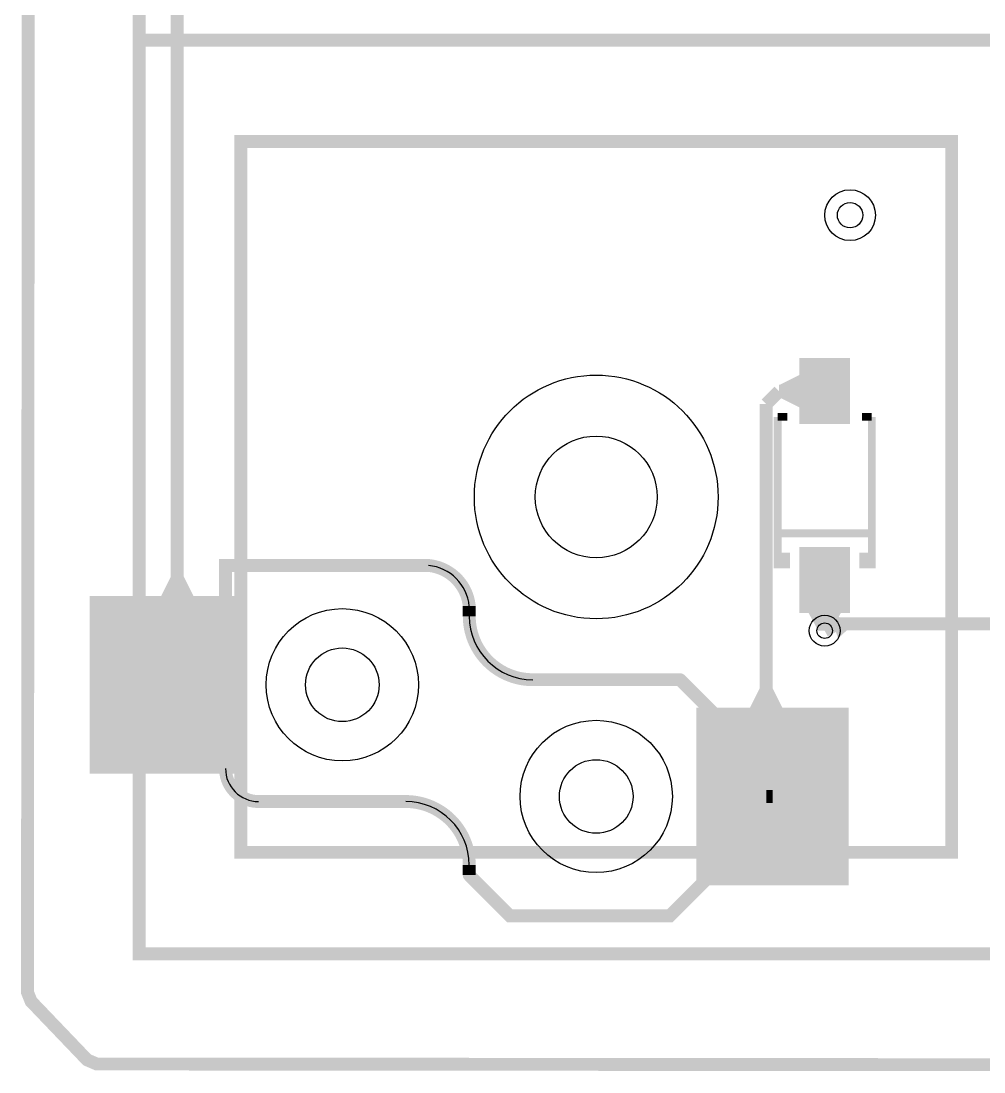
# Model space of a CAD drawing. Header units: millimetres. Extents: x -992 to -826, y 770 to 901.
# Drawn here: x -992.41 to -973.45, y 770.19 to 790.89 of the extents above; entities that cross this region are included whole.
import ezdxf

# ---------------------------------------------------------------- set-up
doc = ezdxf.new("R2010")
doc.units = ezdxf.units.MM
for name, color, linetype, true_color in [('BoardOutLine', 7, 'Continuous', 0xff00ff), ('BottomLayer', 7, 'Continuous', 0x0000ff), ('BottomPasteMaskLayer', 7, 'Continuous', 0x800000), ('BottomSilkLayer', 7, 'Continuous', 0x66cc33), ('BottomSolderMaskLayer', 7, 'Continuous', 0xaa00ff), ('Document', 7, 'Continuous', 0xffffff), ('Hole', 7, 'Continuous', 0x222222), ('Multi-Layer', 7, 'Continuous', 0xc0c0c0), ('TopLayer', 7, 'Continuous', 0xff0000), ('TopSilkLayer', 7, 'Continuous', 0xffcc00)]:
    doc.layers.add(name, color=color, linetype=linetype, true_color=true_color)

msp = doc.modelspace()

# ---------------------------------------------------------------- hatches: boundary and pattern name
at = {"layer": 'BottomLayer'}
for points in [[(-976.0819405638813, 782.9515621031244), (-976.0819405638813, 784.2515621031243), (-977.0819405638813, 784.2515621031243), (-977.0819405638813, 782.9515621031244)], [(-977.0819431038863, 783.9189738379478), (-977.0819431038863, 783.2839725679453), (-977.4629438658878, 783.4744729489461), (-977.4629438658878, 783.7284734569471)], [(-976.0819405638813, 779.2325628651258), (-976.0819405638813, 780.5325628651259), (-977.0819405638813, 780.5325628651259), (-977.0819405638813, 779.2325628651258)], [(-989.0144780289562, 779.5676174752351), (-989.6494792989587, 779.5676174752351), (-989.4589789179579, 779.9486182372366), (-989.2049784099569, 779.9486182372366)], [(-991.0569723139447, 776.06761493523), (-988.0569723139447, 776.06761493523), (-988.0569723139447, 779.56761493523), (-991.0569723139447, 779.56761493523)], [(-976.8994411988825, 779.232567945136), (-976.2644399288799, 779.232567945136), (-976.4549403098807, 778.8826517653036), (-976.7089408178817, 778.8826517653036)], [(-976.3533274066549, 779.0842722885448), (-976.8105283210567, 779.0842443484888), (-976.7089408178817, 779.2976098552199), (-976.4549403098807, 779.2976276352554)], [(-977.4163576327154, 777.3674701549405), (-978.0513589027179, 777.3674701549405), (-977.8608585217171, 777.748470916942), (-977.6068580137162, 777.748470916942)], [(-979.1069596139193, 773.8674625349252), (-976.1069596139193, 773.8674625349252), (-976.1069596139193, 777.3674625349253), (-979.1069596139193, 777.3674625349253)]]:
    msp.add_hatch(color=256, dxfattribs=at).paths.add_polyline_path(points)
at = {"layer": 'BottomPasteMaskLayer'}
for points in [[(-976.0819405638813, 782.9515621031244), (-976.0819405638813, 784.2515621031243), (-977.0819405638813, 784.2515621031243), (-977.0819405638813, 782.9515621031244)], [(-976.0819405638813, 779.2325628651258), (-976.0819405638813, 780.5325628651259), (-977.0819405638813, 780.5325628651259), (-977.0819405638813, 779.2325628651258)], [(-991.0569723139447, 776.06761493523), (-988.0569723139447, 776.06761493523), (-988.0569723139447, 779.56761493523), (-991.0569723139447, 779.56761493523)], [(-979.1069596139193, 773.8674625349252), (-976.1069596139193, 773.8674625349252), (-976.1069596139193, 777.3674625349253), (-979.1069596139193, 777.3674625349253)]]:
    msp.add_hatch(color=256, dxfattribs=at).paths.add_polyline_path(points)
at = {"layer": 'BottomSilkLayer'}
for points in [[(-977.5844678689358, 780.41761493523), (-977.2644780289562, 780.41761493523), (-977.2644780289562, 780.1128143256288), (-977.5844678689358, 780.1128143256288)], [(-975.5796418592838, 780.41761493523), (-975.8996316992635, 780.41761493523), (-975.8996316992635, 780.1128143256288), (-975.5796418592838, 780.1128143256288)]]:
    msp.add_hatch(color=256, dxfattribs=at).paths.add_polyline_path(points)
at = {"layer": 'BottomSolderMaskLayer'}
for points in [[(-976.0819405638813, 782.9515621031244), (-976.0819405638813, 784.2515621031243), (-977.0819405638813, 784.2515621031243), (-977.0819405638813, 782.9515621031244)], [(-976.0819405638813, 779.2325628651258), (-976.0819405638813, 780.5325628651259), (-977.0819405638813, 780.5325628651259), (-977.0819405638813, 779.2325628651258)], [(-991.0569723139447, 776.06761493523), (-988.0569723139447, 776.06761493523), (-988.0569723139447, 779.56761493523), (-991.0569723139447, 779.56761493523)], [(-979.1069596139193, 773.8674625349252), (-976.1069596139193, 773.8674625349252), (-976.1069596139193, 777.3674625349253), (-979.1069596139193, 777.3674625349253)]]:
    msp.add_hatch(color=256, dxfattribs=at).paths.add_polyline_path(points)
at = {"layer": 'Document'}
for points in [[(-976.4860172720347, 783.7526162052326), (-976.6780416560835, 783.7526162052326), (-976.6780416560835, 782.9846202692406), (-976.4860172720347, 782.9846202692406)], [(-976.9660528321058, 783.4646558293118), (-976.9660528321058, 783.2726314452631), (-976.1980568961139, 783.2726314452631), (-976.1980568961139, 783.4646558293118)], [(-988.2549657099315, 776.1675412750827), (-988.2549657099315, 780.0405410210822), (-984.3819659639321, 780.0405410210822), (-984.3653891043664, 780.0416275258607), (-984.3490958794639, 780.0448684497983), (-984.3333650708199, 780.0502083397879), (-984.3184658369318, 780.0575558288311), (-984.3046531078222, 780.0667851993535), (-984.2921632231158, 780.0777385342665), (-984.2812098882029, 780.0902284189729), (-984.2719805176805, 780.1040411480824), (-984.2646330286373, 780.1189403819706), (-984.2592931386476, 780.1346711906145), (-984.25605221471, 780.150964415517), (-984.2549657099315, 780.1675412750826), (-984.25605221471, 780.1841181346483), (-984.2592931386476, 780.2004113595508), (-984.2646330286373, 780.2161421681949), (-984.2719805176805, 780.231041402083), (-984.2812098882029, 780.2448541311925), (-984.2921632231158, 780.2573440158989), (-984.3046531078222, 780.2682973508118), (-984.3184658369318, 780.2775267213342), (-984.3333650708199, 780.2848742103774), (-984.3490958794639, 780.290214100367), (-984.3653891043664, 780.2934550243046), (-984.3819659639321, 780.2945415290832), (-988.3819659639321, 780.2945415290832), (-988.3985428234977, 780.2934550243046), (-988.4148360484003, 780.290214100367), (-988.4305668570441, 780.2848742103774), (-988.4454660909323, 780.2775267213342), (-988.4592788200418, 780.2682973508118), (-988.4717687047482, 780.2573440158989), (-988.4827220396612, 780.2448541311925), (-988.4919514101836, 780.231041402083), (-988.4992988992268, 780.2161421681949), (-988.5046387892164, 780.2004113595508), (-988.507879713154, 780.1841181346483), (-988.5089662179325, 780.1675412750826), (-988.5089662179325, 776.1675412750827), (-988.507879713154, 776.150964415517), (-988.5046387892164, 776.1346711906145), (-988.4992988992268, 776.1189403819706), (-988.4919514101836, 776.1040411480824), (-988.4827220396612, 776.0902284189729), (-988.4717687047482, 776.0777385342665), (-988.4592788200418, 776.0667851993535), (-988.4454660909323, 776.0575558288311), (-988.4305668570441, 776.0502083397879), (-988.4148360484003, 776.0448684497983), (-988.3985428234977, 776.0416275258607), (-988.3819659639321, 776.0405410210822), (-988.3653891043664, 776.0416275258607), (-988.3490958794639, 776.0448684497983), (-988.3333650708199, 776.0502083397879), (-988.3184658369318, 776.0575558288311), (-988.3046531078222, 776.0667851993535), (-988.2921632231158, 776.0777385342665), (-988.2812098882029, 776.0902284189729), (-988.2719805176805, 776.1040411480824), (-988.2646330286373, 776.1189403819706), (-988.2592931386476, 776.1346711906145), (-988.25605221471, 776.150964415517), (-988.2549657099315, 776.1675412750827)], [(-984.3945897891797, 780.0409728219458), (-984.3544522550987, 780.0359171952282), (-984.3146378878038, 780.0287480139284), (-984.2752579029084, 780.0194853041063), (-984.2364223026425, 780.0081549397873), (-984.1982395685772, 779.9947885706878), (-984.1608163585972, 779.9794235338052), (-984.1242572089678, 779.9621027491235), (-984.0886642423282, 779.9428745997222), (-984.0541368824263, 779.9217927966254), (-984.0207715763937, 779.8989162287673), (-983.9886615253345, 779.8743087984956), (-983.9578964239811, 779.8480392430687), (-983.928562210146, 779.8201809426488), (-983.9007408246665, 779.7908117153247), (-983.8745099825151, 779.760013599739), (-983.8499429557139, 779.7278726259242), (-983.8271083686603, 779.6944785749914), (-983.8060700064347, 779.6599247283391), (-983.7868866366256, 779.6243076070857), (-983.7696118451718, 779.5877267024518), (-983.7542938866774, 779.5502841978458), (-983.7409755496199, 779.5120846834296), (-983.7296940368262, 779.4732348639616), (-983.7204808615531, 779.433843260732), (-983.7133617594586, 779.394019908425), (-983.7083566167133, 779.3538760477522), (-983.7059386636572, 779.3380141560051), (-983.7015400293785, 779.3225837275191), (-983.6952309232357, 779.3078310570336), (-983.6871120488256, 779.2939916211674), (-983.677312996591, 779.2812863198297), (-983.6659901753455, 779.2699179502976), (-983.6533243157351, 779.2600679702414), (-983.6395175854824, 779.2518936013661), (-983.6247903624619, 779.2455253198959), (-983.6093777171096, 779.2410647739625), (-983.5935256603171, 779.2385831611348), (-983.5774872166974, 779.2381200919905), (-983.5615183859001, 779.2396829578663), (-983.5458740564412, 779.2432468128807), (-983.5308039372677, 779.2487547721101), (-983.5165485719959, 779.2561189195657), (-983.5033354994448, 779.2652217114746), (-983.491375621746, 779.2759178524707), (-983.4808598380025, 779.2880366147441), (-983.471955997229, 779.3013845631355), (-983.4648062192081, 779.3157486426754), (-983.4595246260275, 779.3308995792885), (-983.4561955205058, 779.3465955393804), (-983.4548720405827, 779.3625859898953), (-983.4555753111507, 779.3786156972316), (-983.461187616341, 779.4249738921822), (-983.4689169883989, 779.4710264384333), (-983.4787472092016, 779.5166767064238), (-983.49065765253, 779.5618289106707), (-983.5046233273464, 779.6063883107513), (-983.5206149302323, 779.6502614100921), (-983.5385989068744, 779.6933561521469), (-983.5585375224691, 779.7355821135545), (-983.5803889409004, 779.7768506938689), (-983.6041073125214, 779.8170753014653), (-983.6296428703585, 779.8561715352298), (-983.6569420345351, 779.8940573616546), (-983.6859475246947, 779.9306532869638), (-983.7165984801896, 779.9658825239109), (-983.7488305877814, 779.9996711528978), (-983.7825762165861, 780.0319482770759), (-983.8177645599799, 780.0626461711051), (-983.8543217841693, 780.0917004232585), (-983.8921711831124, 780.1190500705738), (-983.9312333394673, 780.1446377267685), (-983.9714262912286, 780.1684097026507), (-984.0126657037044, 780.1903161187719), (-984.0548650464711, 780.2103110100867), (-984.0979357749352, 780.2283524223985), (-984.1417875161218, 780.2444025003899), (-984.1863282582996, 780.2584275670523), (-984.2314645440435, 780.2703981943484), (-984.2771016663321, 780.2802892649602), (-984.3231438672655, 780.2880800249899), (-984.3694945389892, 780.2937541275085), (-984.3860991764504, 780.2943106319202), (-984.4026343973361, 780.2926950352381), (-984.4188172794272, 780.2889349807698), (-984.434370929119, 780.2830948040909), (-984.4490292191482, 780.2752744322454), (-984.4625413421033, 780.2656076739665), (-984.4746761018101, 780.2542599301714), (-984.4852258691617, 780.2414253639066), (-984.4940101347102, 780.2273235781631), (-984.5008785972339, 780.2121958584097), (-984.5057137354322, 780.1963010441301), (-984.5084328187488, 780.1799111000089), (-984.5089893229132, 780.1633064625394), (-984.5073737259847, 780.1467712416778), (-984.5036136712753, 780.1305883596427), (-984.4977734943645, 780.1150347100379), (-984.4899531223007, 780.1003764201253), (-984.4802863638204, 780.0868642973142), (-984.4689386198445, 780.0747295377764), (-984.4561040534225, 780.0641797706162), (-984.4420022675481, 780.0553955052778), (-984.4268745476923, 780.0485270429797), (-984.4109797333407, 780.043691905018), (-984.394589789179, 780.0409728219457)], [(-976.4550546101093, 779.6856108712219), (-976.647078994158, 779.6856108712219), (-976.647078994158, 780.4536068072138), (-976.4550546101093, 780.4536068072138)], [(-983.7090678181357, 779.3673888747779), (-983.7090678181357, 779.1672872745746), (-983.7079813133572, 779.150710415009), (-983.7047403894196, 779.1344171901065), (-983.69940049943, 779.1186863814626), (-983.6920530103868, 779.1037871475744), (-983.6828236398644, 779.0899744184649), (-983.6718703049514, 779.0774845337585), (-983.659380420245, 779.0665311988455), (-983.6455676911355, 779.0573018283231), (-983.6306684572473, 779.0499543392799), (-983.6149376486035, 779.0446144492903), (-983.5986444237009, 779.0413735253527), (-983.5820675641353, 779.0402870205742), (-983.5654907045696, 779.0413735253527), (-983.5491974796671, 779.0446144492903), (-983.5334666710231, 779.0499543392799), (-983.518567437135, 779.0573018283231), (-983.5047547080254, 779.0665311988455), (-983.492264823319, 779.0774845337585), (-983.481311488406, 779.0899744184649), (-983.4720821178837, 779.1037871475744), (-983.4647346288405, 779.1186863814626), (-983.4593947388508, 779.1344171901065), (-983.4561538149133, 779.150710415009), (-983.4550673101347, 779.1672872745746), (-983.4550673101347, 779.3673888747779), (-983.4561538149133, 779.3839657343435), (-983.4593947388508, 779.4002589592461), (-983.4647346288405, 779.4159897678901), (-983.4720821178837, 779.4308890017782), (-983.481311488406, 779.4447017308877), (-983.492264823319, 779.4571916155941), (-983.5047547080254, 779.468144950507), (-983.518567437135, 779.4773743210294), (-983.5334666710231, 779.4847218100726), (-983.5491974796671, 779.4900617000623), (-983.5654907045696, 779.4933026239999), (-983.5820675641353, 779.4943891287784), (-983.5986444237009, 779.4933026239999), (-983.6149376486035, 779.4900617000623), (-983.6306684572473, 779.4847218100726), (-983.6455676911355, 779.4773743210294), (-983.659380420245, 779.468144950507), (-983.6718703049514, 779.4571916155941), (-983.6828236398644, 779.4447017308877), (-983.6920530103868, 779.4308890017782), (-983.69940049943, 779.4159897678901), (-983.7047403894196, 779.4002589592461), (-983.7079813133572, 779.3839657343435), (-983.7090678181357, 779.3673888747779)], [(-983.4545593091187, 779.1676174752357), (-983.4534872121387, 779.1186349505963), (-983.4502796092704, 779.0697458066497), (-983.4449426060165, 779.0210431013013), (-983.437486361081, 778.9726195375803), (-983.4279250670327, 778.9245672871843), (-983.4162769232901, 778.8769778150362), (-983.40256410148, 778.8299417051844), (-983.3868127032353, 778.7835484883815), (-983.3690527105108, 778.7378864716673), (-983.3493179285156, 778.6930425702805), (-983.3276459213655, 778.6491021422207), (-983.3040779405825, 778.6061488257736), (-983.278658846574, 778.5642643803103), (-983.251437023244, 778.5235285306619), (-983.2224642858963, 778.4840188153684), (-983.1917957826076, 778.4458104390875), (-983.1594898892552, 778.4089761294471), (-983.1256080984019, 778.3735859986114), (-983.0902149022486, 778.3397074098268), (-983.0533776698761, 778.3074048491987), (-983.0151665190122, 778.2767398029468), (-982.9756541825656, 778.247770640368), (-982.9349158701834, 778.2205525027343), (-982.8930291250933, 778.1951371983344), (-982.8500736765039, 778.1715731038585), (-982.8061312878443, 778.149905072317), (-982.7612856011324, 778.1301743476644), (-982.7156219777657, 778.1124184862936), (-982.6692273360416, 778.0966712855497), (-982.6221899857117, 778.0829627193982), (-982.5745994598899, 778.0713188813712), (-982.5265463446306, 778.0617619348999), (-982.4781221065023, 778.0543100711275), (-982.4294189184866, 778.0489774742834), (-982.3805294845316, 778.0457742946843), (-982.3315468630939, 778.0447066294134), (-982.3149700035282, 778.0436201246348), (-982.2986767786257, 778.0403792006973), (-982.2829459699817, 778.0350393107077), (-982.2680467360935, 778.0276918216645), (-982.254234006984, 778.0184624511421), (-982.2417441222776, 778.007509116229), (-982.2307907873646, 777.9950192315227), (-982.2215614168423, 777.9812065024132), (-982.214213927799, 777.966307268525), (-982.2088740378094, 777.9505764598811), (-982.2056331138718, 777.9342832349786), (-982.2045466090933, 777.9177063754129), (-982.2056331138718, 777.9011295158473), (-982.2088740378094, 777.8848362909447), (-982.214213927799, 777.8691054823007), (-982.2215614168423, 777.8542062484127), (-982.2307907873646, 777.8403935193031), (-982.2417441222776, 777.8279036345967), (-982.254234006984, 777.8169502996838), (-982.2680467360935, 777.8077209291614), (-982.2829459699817, 777.800373440118), (-982.2986767786257, 777.7950335501286), (-982.3149700035282, 777.791792626191), (-982.3315468630939, 777.7907061214124), (-982.3856058913746, 777.7917666817955), (-982.439581607633, 777.7949487222355), (-982.4933907891357, 777.8002473364872), (-982.5469504699215, 777.8076543548553), (-982.6001780687232, 777.8171583567907), (-982.652991516296, 777.8287446884993), (-982.705309381956, 777.8423954855366), (-982.7570509991352, 777.8580897003515), (-982.8081365897572, 777.8758031347388), (-982.858487387243, 777.8955084771492), (-982.908025757959, 777.9171753448), (-982.9566753209151, 777.9407703305206), (-983.0043610655345, 777.9662570542621), (-983.0510094673084, 777.9935962191893), (-983.0965486011606, 778.0227456722711), (-983.1409082523451, 778.0536604692746), (-983.1840200247073, 778.0862929440624), (-983.2258174461409, 778.1205927820865), (-983.2662360710784, 778.1565070979666), (-983.3052135798567, 778.1939805170316), (-983.3426898748049, 778.232955260699), (-983.3786071729064, 778.2733712355613), (-983.4129100948918, 778.3151661260414), (-983.4455457506257, 778.3582754904742), (-983.4764638206558, 778.402632860466), (-983.505616633798, 778.4481698433797), (-983.5329592406387, 778.4948162277855), (-983.5584494828398, 778.5425000917177), (-983.5820480581414, 778.5911479135674), (-983.6037185809596, 778.640684685442), (-983.6234276384884, 778.6910340288172), (-983.6411448422167, 778.7421183123007), (-983.6568428747836, 778.7938587713295), (-983.6704975320973, 778.8461756296127), (-983.682087760655, 778.8989882221354), (-983.6915956900034, 778.9522151195321), (-983.6990066602932, 779.0057742536396), (-983.7043092448821, 779.0595830440335), (-983.7074952679529, 779.1135585253558), (-983.7085598171197, 779.1676174752351), (-983.7074733123412, 779.1841943348007), (-983.7042323884036, 779.2004875597033), (-983.698892498414, 779.2162183683472), (-983.6915450093708, 779.2311176022354), (-983.6823156388484, 779.2449303313449), (-983.6713623039354, 779.2574202160513), (-983.658872419229, 779.2683735509643), (-983.6450596901195, 779.2776029214866), (-983.6301604562314, 779.2849504105299), (-983.6144296475875, 779.2902903005195), (-983.5981364226849, 779.2935312244571), (-983.5815595631192, 779.2946177292356), (-983.5649827035536, 779.2935312244571), (-983.548689478651, 779.2902903005195), (-983.5329586700071, 779.2849504105299), (-983.518059436119, 779.2776029214866), (-983.5042467070094, 779.2683735509643), (-983.491756822303, 779.2574202160513), (-983.4808034873901, 779.2449303313449), (-983.4715741168677, 779.2311176022354), (-983.4642266278245, 779.2162183683472), (-983.4588867378349, 779.2004875597033), (-983.4556458138973, 779.1841943348007), (-983.4545593091187, 779.1676174752351)], [(-983.6717805435612, 773.9777520955043), (-982.8717805435612, 773.1777520955043), (-982.8592882978812, 773.1667997034035), (-982.8454732670565, 773.1575717015521), (-982.8305718629248, 773.1502260055496), (-982.8148390880539, 773.1448883197478), (-982.7985441719711, 773.1416499861149), (-982.7819659639321, 773.140566421133), (-979.6319532639067, 773.140566421133), (-979.6153750558675, 773.1416499861149), (-979.5990801397849, 773.1448883197478), (-979.583347364914, 773.1502260055496), (-979.5684459607821, 773.1575717015521), (-979.5546309299574, 773.1667997034035), (-979.5421386842775, 773.1777520955043), (-978.6921513843029, 774.0277393954789), (-978.6811989922021, 774.0402316411589), (-978.6719709903506, 774.0540466719837), (-978.6646252943482, 774.0689480761155), (-978.6592876085463, 774.0846808509864), (-978.6560492749135, 774.100975767069), (-978.6549657099315, 774.1175539751081), (-978.6549657099315, 777.2675666751335), (-978.6560492749135, 777.2841448831725), (-978.6592876085463, 777.3004397992553), (-978.6646252943482, 777.3161725741262), (-978.6719709903506, 777.3310739782579), (-978.681198992202, 777.3448890090826), (-978.6921513843029, 777.3573812547627), (-979.3421386842774, 778.0073685547372), (-979.3546309299575, 778.0183209468381), (-979.3684459607822, 778.0275489486895), (-979.3833473649139, 778.034894644692), (-979.3990801397848, 778.0402323304938), (-979.4153750558675, 778.0434706641267), (-979.4319532639066, 778.0445542291086), (-982.2819659639321, 778.0445542291086), (-982.2985428234977, 778.0434677243301), (-982.3148360484003, 778.0402268003925), (-982.3305668570442, 778.034886910403), (-982.3454660909323, 778.0275394213596), (-982.3592788200418, 778.0183100508373), (-982.3717687047482, 778.0073567159243), (-982.3827220396612, 777.9948668312179), (-982.3919514101835, 777.9810541021084), (-982.3992988992269, 777.9661548682202), (-982.4046387892164, 777.9504240595763), (-982.407879713154, 777.9341308346737), (-982.4089662179325, 777.9175539751081), (-982.407879713154, 777.9009771155424), (-982.4046387892164, 777.88468389064), (-982.3992988992269, 777.868953081996), (-982.3919514101835, 777.8540538481078), (-982.3827220396612, 777.8402411189983), (-982.3717687047482, 777.827751234292), (-982.3592788200418, 777.816797899379), (-982.3454660909323, 777.8075685288566), (-982.3305668570442, 777.8002210398133), (-982.3148360484003, 777.7948811498237), (-982.2985428234977, 777.7916402258861), (-982.2819659639321, 777.7905537211076), (-979.4845567691136, 777.7905537211076), (-978.9089662179325, 777.2149631699265), (-978.9089662179325, 774.1701574803151), (-979.6845567691137, 773.394566929134), (-982.7293624587251, 773.394566929134), (-983.4921513843029, 774.1573812547626), (-983.5046429156051, 774.168336033386), (-983.5184574656544, 774.1775666203608), (-983.5333586636735, 774.184915077788), (-983.5490915460379, 774.1902556715256), (-983.5653869187734, 774.1934970225361), (-983.5819659635399, 774.1945836704059), (-983.5985450082902, 774.1934970222892), (-983.6148403809775, 774.190255671036), (-983.6305732632624, 774.184915077064), (-983.6454744611721, 774.1775666194151), (-983.6592890110837, 774.1683360322344), (-983.6717805422229, 774.157381253425), (-983.6827353210324, 774.1448897222859), (-983.6919659082131, 774.1310751723743), (-983.6993143658622, 774.1161739744647), (-983.7046549598343, 774.1004410921798), (-983.7078963110876, 774.0841457194927), (-983.7089829592045, 774.0675666747424), (-983.7078963113347, 774.0509876299758), (-983.7046549603244, 774.0346922572403), (-983.6993143665869, 774.0189593748759), (-983.69196590916, 774.0040581768567), (-983.6827353221852, 773.9902436268073), (-983.6717805435619, 773.977752095505)], [(-987.7316738633479, 775.644757429515), (-987.7645136058868, 775.6457862988823), (-987.7972239374517, 775.64887522606), (-987.8296757573266, 775.65401201971), (-987.8617409850863, 775.6611764060011), (-987.8932930661017, 775.6703401086256), (-987.9242074710255, 775.6814669603999), (-987.9543621872817, 775.6945130460084), (-987.983638200624, 775.7094268753283), (-988.0119199648593, 775.7261495866496), (-988.0390958578843, 775.7446151789904), (-988.0650586222337, 775.7647507725883), (-988.0897057884029, 775.7864768965413), (-988.1129400792736, 775.8097078024629), (-988.1346697940452, 775.8343518029121), (-988.1548091701588, 775.860311633265), (-988.173278721784, 775.8874848355968), (-988.1900055535316, 775.915764163062), (-988.2049236481573, 775.9450380031747), (-988.217974127117, 775.9751908183189), (-988.2291054829481, 776.0061036017516), (-988.2382737825586, 776.0376543472967), (-988.2454428406215, 776.0697185308773), (-988.2505843623906, 776.1021696019859), (-988.2536780553738, 776.1348794831524), (-988.2547117094235, 776.1677190754383), (-988.2557982142021, 776.184295935004), (-988.2590391381397, 776.2005891599065), (-988.2643790281293, 776.2163199685505), (-988.2717265171725, 776.2312192024385), (-988.2809558876949, 776.245031931548), (-988.2919092226078, 776.2575218162544), (-988.3043991073142, 776.2684751511674), (-988.3182118364238, 776.2777045216898), (-988.3331110703119, 776.2850520107331), (-988.3488418789558, 776.2903919007226), (-988.3651351038584, 776.2936328246602), (-988.3817119634241, 776.2947193294387), (-988.3982888229897, 776.2936328246602), (-988.4145820478923, 776.2903919007226), (-988.4303128565361, 776.2850520107331), (-988.4452120904243, 776.2777045216898), (-988.4590248195339, 776.2684751511674), (-988.4715147042402, 776.2575218162544), (-988.4824680391532, 776.245031931548), (-988.4916974096756, 776.2312192024385), (-988.4990448987188, 776.2163199685505), (-988.5043847887084, 776.2005891599065), (-988.507625712646, 776.184295935004), (-988.5087122174245, 776.167719075439), (-988.507645920965, 776.127052186881), (-988.5044526127383, 776.0864968469648), (-988.4991410464729, 776.0461642289374), (-988.4917257826206, 776.0061648955037), (-988.4822271484418, 775.9666084957449), (-988.4706711822831, 775.9276034645403), (-988.4570895621993, 775.8892567253173), (-988.4415195191148, 775.8516733969457), (-988.4240037347637, 775.814956505578), (-988.4045902246878, 775.7792067022265), (-988.3833322066125, 775.7445219868514), (-988.3602879545626, 775.7109974397165), (-988.3355206391172, 775.6787249607481), (-988.3090981542425, 775.6477930176119), (-988.2810929311751, 775.6182864031996), (-988.2515817398686, 775.5902860031879), (-988.2206454785465, 775.5638685743094), (-988.1883689519377, 775.5391065339409), (-988.1548406388039, 775.5160677615878), (-988.1201524493946, 775.4948154128083), (-988.0843994734971, 775.4754077460858), (-988.0476797197684, 775.4578979631277), (-988.0100938470673, 775.4423340630241), (-987.9717448885209, 775.4287587106696), (-987.9327379690828, 775.4172091198071), (-987.8931800173568, 775.407716951015), (-987.8531794724763, 775.4003082249164), (-987.8128459868435, 775.3950032508501), (-987.7722901255418, 775.3918165711966), (-987.7316230632463, 775.3907569215139), (-987.7150464208547, 775.391846741432), (-987.6987538439838, 775.395090923815), (-987.6830241031446, 775.4004339598022), (-987.6681263385675, 775.4077844285653), (-987.6543154551384, 775.4170165615442), (-987.6418277609051, 775.4279723943816), (-987.6308769237809, 775.440464469738), (-987.6216503156277, 775.4542790447374), (-987.6143058062711, 775.4691797481685), (-987.6089690623044, 775.4849116248608), (-987.6057313968975, 775.5012054980389), (-987.604648207404, 775.5177825750113), (-987.6057380274966, 775.5343592173914), (-987.6089822100513, 775.5506517942281), (-987.6143252462043, 775.566381535011), (-987.6216757151243, 775.5812792995107), (-987.6309078482486, 775.5950901828425), (-987.6418636812177, 775.6075778769604), (-987.6543557566895, 775.618528713953), (-987.6681703317862, 775.6277553219606), (-987.6830710352947, 775.6350998311602), (-987.6988029120432, 775.6404365749612), (-987.7150967852554, 775.6436742401963), (-987.7316738622393, 775.6447574295153)], [(-984.8319532639066, 775.6445542291086), (-987.7319786639574, 775.6445542291086), (-987.7485555235231, 775.6434677243301), (-987.7648487484256, 775.6402268003925), (-987.7805795570696, 775.6348869104029), (-987.7954787909576, 775.6275394213596), (-987.8092915200673, 775.6183100508373), (-987.8217814047736, 775.6073567159242), (-987.8327347396865, 775.5948668312179), (-987.8419641102089, 775.5810541021084), (-987.8493115992522, 775.5661548682203), (-987.8546514892417, 775.5504240595762), (-987.8578924131795, 775.5341308346738), (-987.858978917958, 775.5175539751081), (-987.8578924131795, 775.5009771155425), (-987.8546514892417, 775.4846838906399), (-987.8493115992522, 775.468953081996), (-987.8419641102089, 775.4540538481078), (-987.8327347396865, 775.4402411189983), (-987.8217814047736, 775.4277512342919), (-987.8092915200673, 775.4167978993789), (-987.7954787909576, 775.4075685288566), (-987.7805795570696, 775.4002210398132), (-987.7648487484256, 775.3948811498237), (-987.7485555235231, 775.3916402258861), (-987.7319786639574, 775.3905537211076), (-984.8319532639066, 775.3905537211076), (-984.815376404341, 775.3916402258861), (-984.7990831794384, 775.3948811498237), (-984.7833523707945, 775.4002210398132), (-984.7684531369064, 775.4075685288566), (-984.7546404077968, 775.4167978993789), (-984.7421505230905, 775.4277512342919), (-984.7311971881775, 775.4402411189983), (-984.7219678176551, 775.4540538481078), (-984.7146203286118, 775.468953081996), (-984.7092804386223, 775.4846838906399), (-984.7060395146847, 775.5009771155425), (-984.7049530099061, 775.5175539751081), (-984.7060395146847, 775.5341308346738), (-984.7092804386223, 775.5504240595762), (-984.7146203286118, 775.5661548682203), (-984.7219678176551, 775.5810541021084), (-984.7311971881775, 775.5948668312179), (-984.7421505230905, 775.6073567159242), (-984.7546404077968, 775.6183100508373), (-984.7684531369064, 775.6275394213596), (-984.7833523707945, 775.6348869104029), (-984.7990831794384, 775.6402268003925), (-984.815376404341, 775.6434677243301), (-984.8319532639066, 775.6445542291086)], [(-983.7086868173737, 774.2677444754895), (-983.7097546057821, 774.3167299164052), (-983.7129581542524, 774.3656221537337), (-983.7182913642969, 774.4143281129627), (-983.7257440832624, 774.4627550741911), (-983.7353021236577, 774.510810848637), (-983.7469472901621, 774.5584039541343), (-983.7606574142625, 774.6054437892844), (-983.7764063964555, 774.6518408059308), (-983.7941642559321, 774.6975066796288), (-983.8138971876505, 774.7423544777864), (-983.8355676266906, 774.7862988251544), (-983.8591343197644, 774.8292560663526), (-983.8845524037486, 774.8711444251217), (-983.9117734910893, 774.9118841599978), (-983.9407457619154, 774.9513977161142), (-983.9714140626869, 774.9896098728394), (-984.003720011188, 775.0264478869722), (-984.0376021076679, 775.0618416312204), (-984.0729958519163, 775.0957237277004), (-984.109833866049, 775.1280296762013), (-984.1480460227741, 775.1586979769728), (-984.1875595788906, 775.1876702477989), (-984.2282993137668, 775.2148913351396), (-984.2701876725358, 775.2403094191238), (-984.313144913734, 775.2638761121975), (-984.3570892611021, 775.2855465512376), (-984.4019370592598, 775.3052794829559), (-984.4476029329578, 775.3230373424325), (-984.4939999496041, 775.3387863246255), (-984.5410397847542, 775.3524964487259), (-984.5886328902516, 775.3641416152302), (-984.6366886646974, 775.3736996556255), (-984.6851156259258, 775.381152374591), (-984.7338215851548, 775.3864855846354), (-984.7827138224833, 775.3896891331057), (-984.8316992633986, 775.3907569215139), (-984.8482761229643, 775.3918434262926), (-984.8645693478668, 775.3950843502301), (-984.8803001565108, 775.4004242402196), (-984.8951993903988, 775.407771729263), (-984.9090121195085, 775.4170010997854), (-984.9215020042149, 775.4279544346983), (-984.9324553391277, 775.4404443194047), (-984.9416847096502, 775.4542570485143), (-984.9490321986934, 775.4691562824023), (-984.954372088683, 775.4848870910463), (-984.9576130126206, 775.5011803159489), (-984.9586995173992, 775.5177571755145), (-984.9576130126206, 775.5343340350802), (-984.954372088683, 775.5506272599827), (-984.9490321986934, 775.5663580686266), (-984.9416847096502, 775.5812573025147), (-984.9324553391277, 775.5950700316243), (-984.9215020042149, 775.6075599163306), (-984.9090121195085, 775.6185132512436), (-984.8951993903988, 775.627742621766), (-984.8803001565108, 775.6350901108093), (-984.8645693478668, 775.6404300007989), (-984.8482761229643, 775.6436709247364), (-984.8316992633986, 775.644757429515), (-984.7776376971175, 775.6436967693869), (-984.7236594546011, 775.6405144300726), (-984.669847770296, 775.6352153187391), (-984.6162856218162, 775.6278076066159), (-984.5630556019913, 775.6183027163945), (-984.5102397915089, 775.606715304615), (-984.4579196323451, 775.5930632390658), (-984.4061758021825, 775.5773675712312), (-984.355088090004, 775.5596525038297), (-984.3047352730586, 775.5399453534945), (-984.2551949953869, 775.5182765086502), (-984.2065436480942, 775.494679382654), (-984.158856251555, 775.4691903622729), (-984.1122063397319, 775.4418487515748), (-984.066665846786, 775.4126967113217), (-984.0223049961547, 775.3817791939578), (-983.979192192267, 775.3491438742932), (-983.9373939150638, 775.3148410759886), (-983.8969746174862, 775.278923693957), (-983.8579966260883, 775.2414471127995), (-983.8205200449306, 775.2024691214016), (-983.7846026628991, 775.162049823824), (-983.7502998645946, 775.1202515466207), (-983.7176645449299, 775.077138742733), (-983.6867470275661, 775.0327778921018), (-983.6575949873129, 774.9872373991559), (-983.6302533766147, 774.9405874873328), (-983.6047643562338, 774.8929000907935), (-983.5811672302375, 774.8442487435009), (-983.5594983853931, 774.7947084658292), (-983.5397912350579, 774.7443556488838), (-983.5220761676566, 774.6932679367053), (-983.5063804998218, 774.6415241065426), (-983.4927284342726, 774.5892039473789), (-983.4811410224933, 774.5363881368963), (-983.4716361322718, 774.4831581170715), (-983.4642284201485, 774.4295959685917), (-983.4589293088151, 774.3757842842866), (-983.4557469695009, 774.3218060417702), (-983.4546863093727, 774.267744475489), (-983.4557728141513, 774.2511676159235), (-983.4590137380889, 774.2348743910209), (-983.4643536280785, 774.2191435823769), (-983.4717011171217, 774.2042443484888), (-983.4809304876441, 774.1904316193793), (-983.491883822557, 774.1779417346729), (-983.5043737072634, 774.1669883997599), (-983.518186436373, 774.1577590292376), (-983.5330856702611, 774.1504115401942), (-983.548816478905, 774.1450716502047), (-983.5651097038076, 774.1418307262671), (-983.5816865633732, 774.1407442214886), (-983.5982634229389, 774.1418307262671), (-983.6145566478415, 774.1450716502047), (-983.6302874564853, 774.1504115401942), (-983.6451866903735, 774.1577590292376), (-983.658999419483, 774.1669883997599), (-983.6714893041894, 774.1779417346729), (-983.6824426391024, 774.1904316193793), (-983.6916720096248, 774.2042443484888), (-983.699019498668, 774.2191435823769), (-983.7043593886576, 774.2348743910209), (-983.7076003125952, 774.2511676159235), (-983.7086868173737, 774.267744475489)]]:
    msp.add_hatch(color=256, dxfattribs=at).paths.add_polyline_path(points)
at = {"layer": 'TopLayer'}
msp.add_hatch(color=256, dxfattribs=at).paths.add_polyline_path([(-976.3169392938787, 778.7320116840235), (-976.4655778511558, 779.164376428753), (-976.2331470662942, 779.1445593091188), (-976.1458293116588, 778.8905588011178)])

# ---------------------------------------------------------------- linework, layer by layer
at = {"layer": 'BoardOutLine', "const_width": 0.25400050800101603}
msp.add_lwpolyline([(-953.3244856489714, 770.3174498348998), (-990.9191770383542, 770.3480822961648), (-991.1071120142242, 770.4284226568454), (-992.210058420117, 771.580568961138), (-992.2820675641352, 771.7601219202439), (-992.2514605029211, 809.3548133096267), (-992.1711201422404, 809.5427482854967), (-991.0190500381002, 810.6456184912371), (-990.8397002794006, 810.7176276352554), (-975.4835915671832, 810.7176276352554), (-974.9322580645162, 810.9459740919483), (-974.5101092202185, 811.368122936246), (-974.2817627635256, 811.9191516383034), (-974.2514605029211, 899.3323596647194)], dxfattribs=at)
at = {"layer": 'BottomLayer', "const_width": 0.25400050800101603}
for points in [[(-989.3319786639574, 796.0175260350522), (-989.3319786639574, 778.0175260350522)], [(-977.7338582677166, 783.3474726949455), (-977.4798577597156, 783.6014732029465)], [(-977.479806959614, 783.6014732029465), (-976.5819151638304, 783.6014732029465)], [(-977.7338074676151, 775.6174752349506), (-977.7338074676151, 783.3474726949455)], [(-976.5819151638304, 779.8826517653036), (-976.5819151638304, 778.8826517653036)], [(-989.3319786639574, 778.0175514351031), (-989.557073914148, 777.8176022352046)], [(-977.6068580137162, 775.6174498348998), (-977.7338582677166, 775.6174498348998)]]:
    msp.add_lwpolyline(points, dxfattribs=at)
at = {"layer": 'BottomSilkLayer'}
for points, const_width in [([(-977.508280416561, 780.3413766827534), (-977.508280416561, 783.0938277876558)], 0.15240030480060962), ([(-977.508280416561, 783.0938277876558), (-977.3152400304801, 783.0938277876558)], 0.15240030480060962), ([(-975.6558039116079, 783.0938277876558), (-975.8488696977395, 783.0938277876558)], 0.15240030480060962), ([(-975.6558039116079, 780.3413766827534), (-975.6558039116079, 783.0938277876558)], 0.15240030480060962), ([(-975.7058166116333, 780.8008128016257), (-977.4582677165355, 780.8008128016257)], 0.15240030480060962), ([(-988.3825755651512, 779.1173228346458), (-988.3825755651512, 780.16634493269), (-988.3825755651512, 780.16634493269), (-984.3820675641352, 780.16634493269)], 0.25400050800101603), ([(-983.5815595631192, 779.3677673355348), (-983.5815595631192, 779.16761493523)], 0.25400050800101603), ([(-982.3320548641099, 777.9173482346966), (-979.4320548641099, 777.9173482346966)], 0.25400050800101603), ([(-978.7820421640845, 777.2673101346204), (-979.4320548641099, 777.9173228346458), (-979.4320548641099, 777.9173482346966)], 0.25400050800101603), ([(-978.7820421640845, 777.2673101346204), (-978.7820421640845, 776.9173736347474)], 0.25400050800101603), ([(-988.3819659639321, 776.1675387350776), (-988.3819659639321, 776.517551435103)], 0.25400050800101603), ([(-984.8316992633986, 775.5177546355094), (-987.731648463297, 775.5177546355094)], 0.25400050800101603), ([(-978.7819659639321, 774.317551435103), (-978.7819659639321, 774.117551435103), (-979.6319532639067, 773.2675641351284), (-982.7819659639321, 773.2675641351284), (-983.581965963932, 774.0675641351284)], 0.25400050800101603), ([(-983.581965963932, 774.0675641351284), (-983.581965963932, 774.2675641351284)], 0.25400050800101603)]:
    msp.add_lwpolyline(points, dxfattribs=dict(at, const_width=const_width))
for centre, radius, start, end in [((-984.4696427985691, 779.2796762925516), 0.8924307848615699, 5.591265235738376, 84.33238645424326), ((-982.3320802651929, 779.1673380744182), 1.2499872999746, 180.0023285168551, 270), ((-987.7319786639574, 776.1675412750827), 0.6499872999746, 180.00000000000068, 270), ((-984.8319532639066, 774.2675666751335), 1.2499872999746, 0, 90)]:
    msp.add_arc(centre, radius, start, end, dxfattribs=at)
at = {"layer": 'Document', "const_width": 0.25400050800101603}
for points in [[(-972.0819405638813, 790.5175768351538), (-972.0819405638813, 808.5176276352554), (-990.0819913639829, 808.5176276352554), (-990.0819913639829, 790.5175768351538), (-972.0819405638813, 790.5175768351538)], [(-972.0819405638813, 772.5175514351031), (-972.0819405638813, 790.5175768351538), (-990.0819913639829, 790.5175768351538), (-990.0819913639829, 772.5175514351031), (-972.0819405638813, 772.5175514351031)]]:
    msp.add_lwpolyline(points, close=True, dxfattribs=at)
at = {"layer": 'Document'}
for centre, radius in [((-976.0817881635764, 787.0675641351284), 0.24993649987299976), ((-981.0817881635764, 781.5176530353062), 1.1998983997967998), ((-986.0817881635764, 777.8176276352555), 0.7249174498348998), ((-981.0817881635764, 775.6174752349506), 0.7249174498348998)]:
    msp.add_circle(centre, radius, dxfattribs=at)
at = {"layer": 'Hole'}
msp.add_circle((-976.5819151638304, 778.8826517653036), 0.15240030480060962, dxfattribs=at)
at = {"layer": 'Multi-Layer'}
for centre, radius in [((-976.0817881635764, 787.0675641351284), 0.5), ((-981.0817881635764, 781.5176530353062), 2.4000000000000004), ((-986.0817881635764, 777.8176276352555), 1.5000000000000002), ((-976.5819151638304, 778.8826517653036), 0.30480060960121924), ((-981.0817881635764, 775.6174752349506), 1.5000000000000002)]:
    msp.add_circle(centre, radius, dxfattribs=at)
at = {"layer": 'TopLayer', "const_width": 0.25400050800101603}
for points in [[(-976.5819405638813, 778.8826517653036), (-976.3319532639066, 779.0175514351031)], [(-976.3319532639066, 779.0175514351031), (-970.5819405638813, 779.0175514351031)]]:
    msp.add_lwpolyline(points, dxfattribs=at)
at = {"layer": 'TopSilkLayer', "const_width": 0.25400050800101603}
msp.add_lwpolyline([(-988.081838963678, 774.5176276352554), (-974.081838963678, 774.5176276352554), (-974.081838963678, 788.5176276352554), (-988.081838963678, 788.5176276352554), (-988.081838963678, 774.5176276352554)], close=True, dxfattribs=at)

doc.saveas('drawing.dxf')
